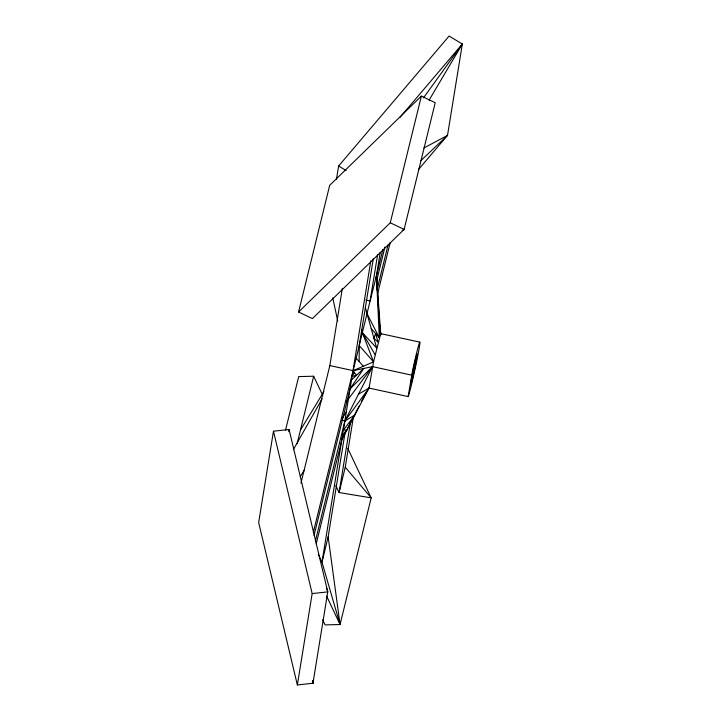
<?xml version="1.0" encoding="UTF-8"?>
<svg xmlns="http://www.w3.org/2000/svg" width="721" height="721" viewBox="0 0 721 721"><rect width="100%" height="100%" fill="white"/><g stroke="black" fill="none" stroke-linecap="round" stroke-linejoin="round"><path stroke-width="1.08" d="M359.139 361.545L359.265 345.314L373.271 258.893M370.783 260.939L321.99 562.182L340.06 624.53L325.09 624.891L322.693 619.826M273.475 431.203L258.668 522.563L297.358 684.95L312.959 683.238L327.767 591.878L289.076 429.491L273.475 431.203L312.166 593.59L297.358 684.95M288.715 431.708L289.076 429.491M336.473 179.214L338.618 166.01L449.111 36.05L462.332 44.026L447.516 135.386L418.441 169.588M300.963 483.124L329.839 365.583L342.313 288.562M318.222 554.215L321.99 562.182L328.154 536.848L345.215 431.6M350.586 421.632L339.095 492.542L371.18 497.86L340.06 624.53L326.64 596.15M377.633 254.441L370.098 300.981L359.265 345.314M335.797 485.575L339.095 492.542L345.26 467.208L353.335 417.36M375.947 278.766L380.21 252.458M315.356 541.156L344.89 420.92L369.053 388.078L373.541 361.843L380.715 333.643L376.461 275.728L382.878 249.493M408.122 396.568L412.61 370.333A28.047 1.063 -77.7 0 1 419.649 342.313A28.047 1.063 -77.7 0 1 416.134 363.988A28.047 1.063 -77.7 0 1 408.483 395.793L408.122 396.568L369.053 388.078L358.508 394.162L344.89 420.92L341.727 420.235M329.839 365.583L353.146 370.648L373.541 361.843L359.265 345.62L313.302 532.458M342.79 436.025L316.159 544.103M298.584 311.986L329.695 185.315L421.379 96.1L435.223 102.724L404.111 229.404L312.427 318.61L298.584 311.986L390.268 222.78L421.379 96.1M285.552 430.095L298.701 376.587L313.671 376.227L322.774 395.487M297.106 443.721L313.671 376.227M314.041 535.406L350.018 388.943L363.799 368.44L351.569 379.868M376.632 280.839L384.951 246.952M377.029 289.842L388.033 245.023M377.561 293.943L390.205 242.553M380.183 334.787L376.461 275.728L370.098 300.981L365.889 300.062M369.053 388.078L369.413 387.303L342.033 439.188L359.067 406.166M358.508 394.162L372.532 366.629L411.601 375.127M361.618 401.209L366.214 392.296M293.321 449.688L322.062 398.911M429.049 100.201L462.332 44.026L399.813 117.559M300.477 429.977L323.918 391.575M300.287 476.563L304.415 469.867M346.215 401.921L372.532 366.629L353.146 370.648L356.381 375.371L352.172 376.344L354.335 372.378L352.587 373.974L353.542 371.216L352.785 372.82M342.232 418.486L346.35 411.79M423.461 97.876L462.332 44.026M342.61 435.547L346.855 430.077L343.475 430.077L354.768 415.089L344.89 420.92M350.018 388.943L372.532 366.629M420.875 160.657L447.516 135.386L423.849 148.021M402.219 230.504L404.111 229.404L390.268 222.78M312.166 593.59L327.767 591.878L326.379 587.651M380.318 330.317L380.715 333.643L419.784 342.133M338.618 166.01L346.17 170.562M356.165 358.211L363.339 366.25M371.216 328.623L379.291 337.716L376.461 275.728M345.26 467.208L371.18 497.86L347.693 448.192M375.109 354.723L362.357 332.651L361.5 329.398M365.304 307.155L367.025 313.662L379.291 337.716M373.541 361.843L362.357 332.651L376.668 348.036L367.025 313.662M380.201 332.552L380.814 334.22L380.715 333.643M380.21 332.624L380.841 334.373M380.201 332.075L380.814 334.22L380.409 332.039M312.436 681.057L312.959 683.238L312.716 681.003M332.769 297.89L337.743 321.007M380.309 331.435L380.76 333.931M312.572 681.039L312.959 683.238M328.154 536.848L340.06 624.53M379.661 324.774L380.057 328.1M412.466 373.262L410.555 385.014L410.799 384.491A15.97 0.604 -77.7 0 0 415.161 366.376A15.97 0.604 -77.7 0 0 417.162 354.038A15.97 0.604 -77.7 0 0 413.151 369.99L412.466 373.262M375.596 333.553L373.938 338.329L378.092 342.232L375.596 333.553"/></g></svg>
